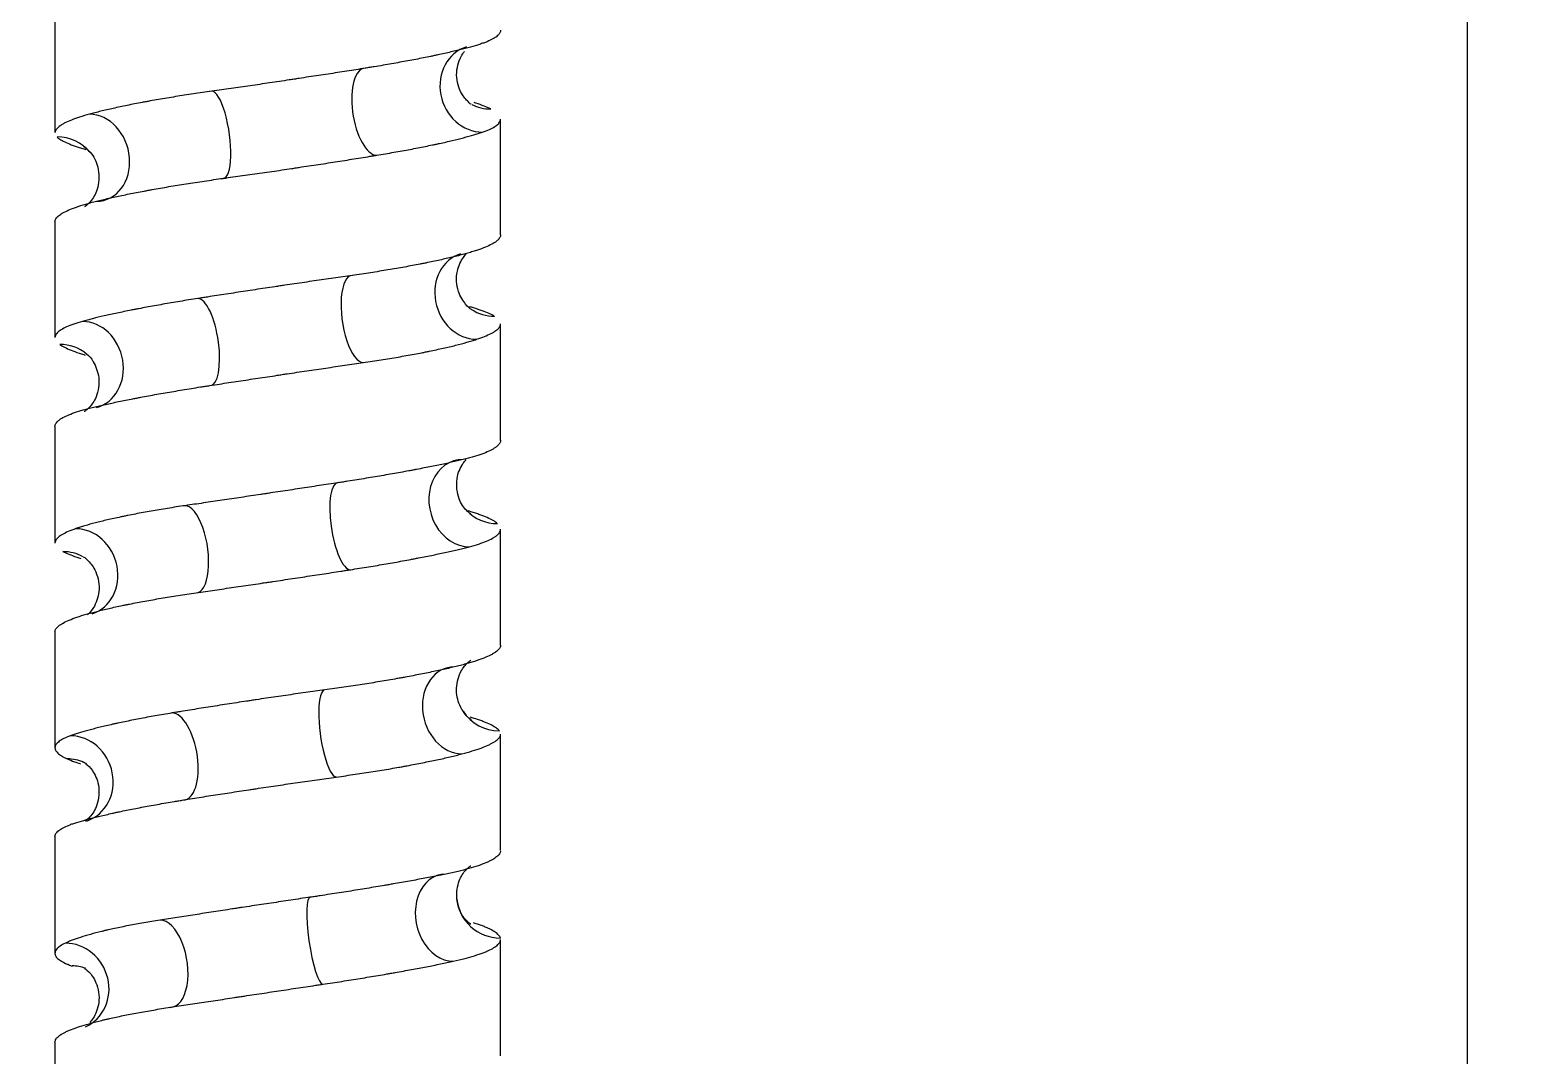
# Model space of a CAD drawing. Header units: millimetres. Extents: x 6110 to 6704, y -2661 to -1821.
# Drawn here: x 6587.11 to 6599.96, y -2297.5 to -2288.75 of the extents above; entities that cross this region are included whole.
import ezdxf

# ---------------------------------------------------------------- set-up
doc = ezdxf.new("R2010")
doc.units = ezdxf.units.MM
doc.header["$LTSCALE"] = 0.1
doc.linetypes.add('HIDDEN2', pattern=[4.7625, 3.175, -1.5875])
doc.layers.add('1', color=4, linetype='HIDDEN2', lineweight=13)
doc.layers.add('DIM', color=3, linetype='Continuous', lineweight=9)

msp = doc.modelspace()

# ---------------------------------------------------------------- hatches: boundary and pattern name
at = {"layer": 'DIM'}
h = msp.add_hatch(dxfattribs=at)
h.set_pattern_fill('ANSI31', color=2)
edge = h.paths.add_edge_path()
edge.add_line((6619.617, -2595.98), (6619.617, -1962.206))
edge.add_line((6634.617, -1966.11), (6619.617, -1966.11))
edge.add_line((6634.617, -2610.98), (6634.617, -1966.11))
edge.add_line((6634.617, -2610.98), (6184.457, -2610.98))
edge.add_line((6619.617, -2595.98), (6184.457, -2595.98))
edge.add_line((6184.457, -2610.98), (6184.457, -2595.98))

# ---------------------------------------------------------------- linework, layer by layer
at = {"layer": '1', "color": 7, "linetype": 'Continuous', "lineweight": -3}
for p, q in [((6599.367, -2354.877), (6599.367, -2159.412)), ((6587.322, -2288.63), (6587.322, -2289.623)), ((6591.122, -2290.496), (6591.122, -2289.507)), ((6587.322, -2290.38), (6587.322, -2291.371)), ((6590.878, -2291.133), (6590.875, -2291.131)), ((6591.122, -2292.248), (6591.122, -2291.254)), ((6587.322, -2292.129), (6587.322, -2293.123)), ((6591.122, -2293.997), (6591.122, -2293.006)), ((6587.561, -2293.241), (6587.561, -2293.241)), ((6587.322, -2293.881), (6587.322, -2294.87)), ((6591.122, -2295.747), (6591.122, -2294.754)), ((6587.574, -2294.998), (6587.566, -2294.994)), ((6587.322, -2295.628), (6587.322, -2296.624)), ((6591.122, -2297.498), (6591.122, -2296.505)), ((6587.322, -2297.382), (6587.322, -2298.37))]:
    msp.add_line(p, q, dxfattribs=at)
for centre, major_axis, ratio, start_param, end_param in [((6590.946, -2289.247), (0.115, -0.357), 0.898982, 3.142097, 6.001982), ((6590.017, -2289.445), (0.06, -0.37), 0.413701, 3.075635, 6.21433), ((6588.709, -2289.641), (0.052, -0.371), 0.268324, 6.246303, 9.388242), ((6587.646, -2289.837), (0.095, -0.363), 0.821236, 6.073167, 9.212161), ((6591.053, -2289.05), (0.181, 0.329), 0.953146, 3.158447, 3.62287), ((6587.335, -2290.032), (0.286, 0.243), 0.984776, 6.282623, 7.142832), ((6590.891, -2291.015), (0.11, -0.358), 0.86907, 3.14198, 6.019826), ((6589.904, -2291.212), (0.054, -0.371), 0.355657, 3.089479, 6.231415), ((6588.592, -2291.409), (0.057, -0.371), 0.328015, 6.234279, 9.37328), ((6591.081, -2290.818), (0.206, 0.313), 0.969857, 3.139943, 3.709508), ((6587.581, -2291.605), (0.096, -0.362), 0.856457, 0.000236, 2.918064), ((6587.352, -2291.8), (0.239, 0.289), 0.973961, 6.280148, 6.959087), ((6590.829, -2292.783), (0.092, -0.364), 0.838318, 2.931893, 6.073824), ((6589.789, -2292.98), (0.057, -0.371), 0.295444, 3.096845, 6.235853), ((6588.479, -2293.177), (0.054, -0.371), 0.387946, 6.227308, 9.368941), ((6591.103, -2292.586), (0.27, 0.261), 0.97923, 3.141811, 3.931686), ((6587.523, -2293.372), (0.116, -0.356), 0.885113, 0.000349, 2.85912), ((6587.378, -2293.568), (0.183, 0.327), 0.962332, 0.000483, 0.493225), ((6590.761, -2294.551), (0.091, -0.364), 0.801523, 2.943994, 6.083006), ((6589.672, -2294.748), (0.051, -0.371), 0.23464, 3.108401, 6.250046), ((6588.368, -2294.944), (0.061, -0.37), 0.444763, 6.212538, 9.351243), ((6591.116, -2294.354), (0.324, 0.189), 0.987921, 3.132325, 3.192218), ((6591.116, -2294.354), (0.324, 0.189), 0.987921, 3.192218, 4.18001), ((6587.472, -2295.14), (0.122, -0.355), 0.913187, 0.000304, 2.837557), ((6587.411, -2295.336), (0.164, 0.337), 0.943639, 0.026739, 0.427453), ((6590.686, -2296.319), (0.078, -0.367), 0.763979, 2.980634, 6.12229), ((6589.553, -2296.516), (0.055, -0.371), 0.172195, 3.116702, 6.255407), ((6591.122, -2296.122), (0.373, 0.038), 0.989224, 3.134615, 4.609805), ((6588.262, -2296.712), (0.058, -0.371), 0.501315, 6.205863, 9.347775), ((6587.428, -2296.908), (0.152, -0.343), 0.934406, 0.00529, 2.74781), ((6587.451, -2297.103), (0.13, 0.352), 0.924152, 6.282458, 6.612528)]:
    msp.add_ellipse(centre, major_axis=major_axis, ratio=ratio, start_param=start_param, end_param=end_param, dxfattribs=at)
for points, knots in [([(6591.122, -2288.749), (6591.122, -2288.75), (6591.122, -2288.752), (6591.121, -2288.758), (6591.12, -2288.763), (6591.118, -2288.769), (6591.116, -2288.771), (6591.114, -2288.775), (6591.113, -2288.777), (6591.105, -2288.788), (6591.097, -2288.796), (6591.075, -2288.813), (6591.048, -2288.829), (6591.013, -2288.845), (6590.982, -2288.857), (6590.972, -2288.86), (6590.949, -2288.868), (6590.937, -2288.872), (6590.925, -2288.876)], [0, 0, 0, 0, 0.043226, 0.043226, 0.138903, 0.138903, 0.186742, 0.186742, 0.234581, 0.234581, 0.425935, 0.425935, 0.61729, 0.808645, 0.808645, 0.904323, 0.904323, 1, 1, 1, 1]), ([(6590.925, -2288.876), (6590.899, -2288.884), (6590.872, -2288.891), (6590.814, -2288.907), (6590.751, -2288.923), (6590.681, -2288.939), (6590.625, -2288.952), (6590.597, -2288.958), (6590.567, -2288.964), (6590.547, -2288.968), (6590.537, -2288.971), (6590.485, -2288.981), (6590.443, -2288.99), (6590.355, -2289.006), (6590.265, -2289.023), (6590.169, -2289.04), (6590.095, -2289.053), (6590.07, -2289.057), (6590.032, -2289.063), (6590.019, -2289.065), (6589.993, -2289.069), (6589.98, -2289.071), (6589.967, -2289.074)], [0, 0, 0, 0, 0.125, 0.125, 0.25, 0.375, 0.375, 0.4375, 0.46875, 0.46875, 0.5, 0.5, 0.625, 0.625, 0.75, 0.875, 0.875, 0.9375, 0.9375, 0.96875, 0.96875, 1, 1, 1, 1]), ([(6590.872, -2289.379), (6590.869, -2289.382), (6590.854, -2289.368), (6590.779, -2289.291), (6590.731, -2289.132), (6590.769, -2288.995), (6590.804, -2288.942), (6590.814, -2288.93)], [0, 0, 0, 0, 0.212081, 0.408828, 0.66038, 0.90246, 1, 1, 1, 1]), ([(6589.967, -2289.074), (6589.915, -2289.082), (6589.863, -2289.09), (6589.758, -2289.107), (6589.651, -2289.123), (6589.542, -2289.14), (6589.459, -2289.152), (6589.432, -2289.157), (6589.39, -2289.163), (6589.376, -2289.165), (6589.348, -2289.169), (6589.334, -2289.171), (6589.264, -2289.182), (6589.208, -2289.19), (6589.097, -2289.207), (6588.987, -2289.223), (6588.878, -2289.238), (6588.796, -2289.25), (6588.769, -2289.254), (6588.715, -2289.262), (6588.687, -2289.266), (6588.661, -2289.269)], [0, 0, 0, 0, 0.125, 0.125, 0.25, 0.375, 0.375, 0.4375, 0.4375, 0.46875, 0.46875, 0.5, 0.5, 0.625, 0.625, 0.75, 0.875, 0.875, 0.9375, 0.9375, 1, 1, 1, 1]), ([(6588.661, -2289.269), (6588.607, -2289.277), (6588.554, -2289.285), (6588.45, -2289.3), (6588.349, -2289.316), (6588.252, -2289.332), (6588.181, -2289.345), (6588.158, -2289.349), (6588.123, -2289.355), (6588.112, -2289.357), (6588.089, -2289.361), (6588.078, -2289.363), (6588.022, -2289.374), (6587.979, -2289.382), (6587.896, -2289.399), (6587.818, -2289.416), (6587.746, -2289.433), (6587.695, -2289.445), (6587.679, -2289.449), (6587.654, -2289.455), (6587.646, -2289.457), (6587.631, -2289.462), (6587.623, -2289.464), (6587.616, -2289.466)], [0, 0, 0, 0, 0.125, 0.125, 0.25, 0.375, 0.375, 0.4375, 0.4375, 0.46875, 0.46875, 0.5, 0.5, 0.625, 0.625, 0.75, 0.875, 0.875, 0.9375, 0.9375, 0.96875, 0.96875, 1, 1, 1, 1]), ([(6591.038, -2289.421), (6591.021, -2289.413), (6591.002, -2289.405), (6590.96, -2289.388), (6590.932, -2289.378), (6590.901, -2289.368), (6590.896, -2289.366)], [0, 0, 0, 0, 0.452924, 0.452924, 0.905847, 1, 1, 1, 1]), ([(6587.616, -2289.466), (6587.586, -2289.474), (6587.558, -2289.482), (6587.507, -2289.499), (6587.461, -2289.515), (6587.423, -2289.532), (6587.399, -2289.544), (6587.391, -2289.549), (6587.381, -2289.555), (6587.377, -2289.557), (6587.371, -2289.561), (6587.368, -2289.563), (6587.353, -2289.574), (6587.344, -2289.582), (6587.33, -2289.598), (6587.324, -2289.61), (6587.322, -2289.621), (6587.322, -2289.624)], [0, 0, 0, 0, 0.155861, 0.155861, 0.311721, 0.467582, 0.467582, 0.545513, 0.545513, 0.584478, 0.584478, 0.623443, 0.623443, 0.779304, 0.779304, 0.935164, 1, 1, 1, 1]), ([(6590.066, -2289.816), (6590.116, -2289.807), (6590.165, -2289.799), (6590.26, -2289.782), (6590.352, -2289.766), (6590.438, -2289.749), (6590.5, -2289.736), (6590.531, -2289.73), (6590.561, -2289.724), (6590.581, -2289.72), (6590.591, -2289.717), (6590.639, -2289.707), (6590.675, -2289.699), (6590.744, -2289.682), (6590.809, -2289.666), (6590.867, -2289.65), (6590.906, -2289.638), (6590.919, -2289.634), (6590.944, -2289.627), (6590.955, -2289.623), (6590.967, -2289.619)], [0, 0, 0, 0, 0.125, 0.125, 0.25, 0.375, 0.375, 0.4375, 0.46875, 0.46875, 0.5, 0.5, 0.625, 0.625, 0.75, 0.875, 0.875, 0.9375, 0.9375, 1, 1, 1, 1]), ([(6590.967, -2289.619), (6590.989, -2289.611), (6591.009, -2289.604), (6591.044, -2289.588), (6591.074, -2289.572), (6591.095, -2289.556), (6591.107, -2289.543), (6591.11, -2289.539), (6591.115, -2289.533), (6591.116, -2289.531), (6591.118, -2289.526), (6591.119, -2289.524), (6591.121, -2289.517), (6591.122, -2289.512), (6591.122, -2289.507)], [0, 0, 0, 0, 0.217493, 0.217493, 0.434985, 0.652478, 0.652478, 0.761224, 0.761224, 0.815597, 0.815597, 0.869971, 0.869971, 1, 1, 1, 1]), ([(6587.341, -2289.661), (6587.349, -2289.668), (6587.359, -2289.676), (6587.385, -2289.691), (6587.415, -2289.707), (6587.454, -2289.724), (6587.487, -2289.736), (6587.499, -2289.74), (6587.517, -2289.746), (6587.523, -2289.748), (6587.536, -2289.753), (6587.543, -2289.755), (6587.561, -2289.76), (6587.573, -2289.764), (6587.586, -2289.768)], [0, 0, 0, 0, 0.225206, 0.225206, 0.450412, 0.675618, 0.675618, 0.788221, 0.788221, 0.844523, 0.844523, 0.900825, 0.900825, 1, 1, 1, 1]), ([(6587.569, -2289.742), (6587.569, -2289.742), (6587.577, -2289.746), (6587.603, -2289.772), (6587.621, -2289.79)], [0, 0, 0, 0, 0.46645, 1, 1, 1, 1]), ([(6587.621, -2289.79), (6587.654, -2289.827), (6587.699, -2289.912), (6587.701, -2290.087), (6587.637, -2290.203), (6587.585, -2290.25), (6587.575, -2290.255), (6587.575, -2290.255)], [0, 0, 0, 0, 0.224785, 0.466573, 0.663255, 0.83026, 1, 1, 1, 1]), ([(6588.757, -2290.013), (6588.812, -2290.005), (6588.867, -2289.997), (6588.977, -2289.982), (6589.088, -2289.966), (6589.2, -2289.95), (6589.284, -2289.937), (6589.312, -2289.933), (6589.354, -2289.927), (6589.368, -2289.925), (6589.396, -2289.92), (6589.41, -2289.918), (6589.48, -2289.908), (6589.536, -2289.899), (6589.645, -2289.883), (6589.753, -2289.866), (6589.859, -2289.849), (6589.937, -2289.836), (6589.963, -2289.832), (6590.002, -2289.826), (6590.015, -2289.824), (6590.04, -2289.82), (6590.053, -2289.818), (6590.066, -2289.816)], [0, 0, 0, 0, 0.125, 0.125, 0.25, 0.375, 0.375, 0.4375, 0.4375, 0.46875, 0.46875, 0.5, 0.5, 0.625, 0.625, 0.75, 0.875, 0.875, 0.9375, 0.9375, 0.96875, 0.96875, 1, 1, 1, 1]), ([(6587.676, -2290.208), (6587.709, -2290.2), (6587.743, -2290.191), (6587.816, -2290.175), (6587.891, -2290.158), (6587.974, -2290.142), (6588.038, -2290.129), (6588.071, -2290.123), (6588.105, -2290.117), (6588.128, -2290.113), (6588.139, -2290.11), (6588.197, -2290.1), (6588.244, -2290.092), (6588.341, -2290.075), (6588.44, -2290.059), (6588.543, -2290.043), (6588.622, -2290.032), (6588.649, -2290.028), (6588.702, -2290.02), (6588.73, -2290.016), (6588.757, -2290.013)], [0, 0, 0, 0, 0.125, 0.125, 0.25, 0.375, 0.375, 0.4375, 0.46875, 0.46875, 0.5, 0.5, 0.625, 0.625, 0.75, 0.875, 0.875, 0.9375, 0.9375, 1, 1, 1, 1]), ([(6587.322, -2290.382), (6587.322, -2290.381), (6587.322, -2290.381), (6587.322, -2290.373), (6587.328, -2290.357), (6587.342, -2290.341), (6587.357, -2290.329), (6587.363, -2290.325), (6587.372, -2290.319), (6587.375, -2290.316), (6587.382, -2290.312), (6587.386, -2290.31), (6587.404, -2290.3), (6587.422, -2290.291), (6587.46, -2290.274), (6587.504, -2290.258), (6587.556, -2290.241), (6587.598, -2290.229), (6587.613, -2290.224), (6587.636, -2290.218), (6587.644, -2290.216), (6587.66, -2290.212), (6587.668, -2290.21), (6587.676, -2290.208)], [0, 0, 0, 0, 0.003805, 0.003805, 0.146119, 0.288432, 0.288432, 0.359589, 0.359589, 0.395167, 0.395167, 0.430746, 0.430746, 0.573059, 0.573059, 0.715373, 0.857686, 0.857686, 0.928843, 0.928843, 0.964422, 0.964422, 1, 1, 1, 1]), ([(6591.122, -2290.495), (6591.122, -2290.502), (6591.12, -2290.51), (6591.113, -2290.522), (6591.11, -2290.527), (6591.105, -2290.533), (6591.103, -2290.535), (6591.099, -2290.539), (6591.096, -2290.541), (6591.084, -2290.552), (6591.072, -2290.56), (6591.043, -2290.577), (6591.01, -2290.594), (6590.967, -2290.611), (6590.931, -2290.624), (6590.919, -2290.628), (6590.899, -2290.634), (6590.892, -2290.636), (6590.879, -2290.64), (6590.872, -2290.642), (6590.865, -2290.644)], [0, 0, 0, 0, 0.160332, 0.160332, 0.244298, 0.244298, 0.286282, 0.286282, 0.328265, 0.328265, 0.496199, 0.496199, 0.664133, 0.832066, 0.832066, 0.916033, 0.916033, 0.958017, 0.958017, 1, 1, 1, 1]), ([(6590.865, -2290.644), (6590.836, -2290.653), (6590.806, -2290.661), (6590.742, -2290.678), (6590.674, -2290.694), (6590.599, -2290.711), (6590.54, -2290.724), (6590.51, -2290.73), (6590.478, -2290.736), (6590.457, -2290.74), (6590.446, -2290.743), (6590.392, -2290.753), (6590.348, -2290.761), (6590.257, -2290.778), (6590.163, -2290.794), (6590.064, -2290.81), (6589.988, -2290.822), (6589.963, -2290.825), (6589.911, -2290.833), (6589.884, -2290.837), (6589.858, -2290.841)], [0, 0, 0, 0, 0.125, 0.125, 0.25, 0.375, 0.375, 0.4375, 0.46875, 0.46875, 0.5, 0.5, 0.625, 0.625, 0.75, 0.875, 0.875, 0.9375, 0.9375, 1, 1, 1, 1]), ([(6590.875, -2291.131), (6590.859, -2291.125), (6590.826, -2291.094), (6590.748, -2290.976), (6590.739, -2290.808), (6590.793, -2290.699), (6590.822, -2290.665), (6590.83, -2290.656)], [0, 0, 0, 0, 0.202006, 0.42084, 0.683177, 0.906639, 1, 1, 1, 1]), ([(6589.858, -2290.841), (6589.804, -2290.848), (6589.751, -2290.856), (6589.642, -2290.872), (6589.533, -2290.888), (6589.422, -2290.904), (6589.338, -2290.916), (6589.31, -2290.92), (6589.268, -2290.927), (6589.254, -2290.929), (6589.226, -2290.933), (6589.212, -2290.935), (6589.141, -2290.946), (6589.085, -2290.954), (6588.974, -2290.971), (6588.864, -2290.988), (6588.755, -2291.004), (6588.675, -2291.017), (6588.648, -2291.021), (6588.608, -2291.027), (6588.594, -2291.029), (6588.568, -2291.034), (6588.554, -2291.036), (6588.541, -2291.038)], [0, 0, 0, 0, 0.125, 0.125, 0.25, 0.375, 0.375, 0.4375, 0.4375, 0.46875, 0.46875, 0.5, 0.5, 0.625, 0.625, 0.75, 0.875, 0.875, 0.9375, 0.9375, 0.96875, 0.96875, 1, 1, 1, 1]), ([(6588.541, -2291.038), (6588.489, -2291.046), (6588.438, -2291.054), (6588.338, -2291.071), (6588.241, -2291.087), (6588.148, -2291.104), (6588.081, -2291.116), (6588.048, -2291.123), (6588.015, -2291.129), (6587.994, -2291.133), (6587.983, -2291.135), (6587.93, -2291.146), (6587.89, -2291.154), (6587.813, -2291.17), (6587.74, -2291.186), (6587.674, -2291.202), (6587.628, -2291.214), (6587.613, -2291.218), (6587.584, -2291.225), (6587.57, -2291.229), (6587.556, -2291.233)], [0, 0, 0, 0, 0.125, 0.125, 0.25, 0.375, 0.375, 0.4375, 0.46875, 0.46875, 0.5, 0.5, 0.625, 0.625, 0.75, 0.875, 0.875, 0.9375, 0.9375, 1, 1, 1, 1]), ([(6591.071, -2291.19), (6591.058, -2291.182), (6591.042, -2291.174), (6591.007, -2291.159), (6590.967, -2291.143), (6590.918, -2291.126), (6590.881, -2291.115), (6590.87, -2291.111), (6590.858, -2291.108)], [0, 0, 0, 0, 0.29466, 0.29466, 0.58932, 0.883979, 0.883979, 1, 1, 1, 1]), ([(6587.556, -2291.233), (6587.529, -2291.24), (6587.504, -2291.248), (6587.459, -2291.264), (6587.419, -2291.28), (6587.388, -2291.296), (6587.368, -2291.308), (6587.363, -2291.312), (6587.354, -2291.318), (6587.352, -2291.321), (6587.347, -2291.325), (6587.345, -2291.327), (6587.335, -2291.337), (6587.329, -2291.346), (6587.323, -2291.36), (6587.322, -2291.365), (6587.322, -2291.371)], [0, 0, 0, 0, 0.176464, 0.176464, 0.352929, 0.529393, 0.529393, 0.617626, 0.617626, 0.661742, 0.661742, 0.705858, 0.705858, 0.882322, 0.882322, 1, 1, 1, 1]), ([(6590.917, -2291.386), (6590.942, -2291.378), (6590.965, -2291.37), (6591.006, -2291.353), (6591.043, -2291.337), (6591.071, -2291.32), (6591.088, -2291.307), (6591.093, -2291.303), (6591.1, -2291.297), (6591.102, -2291.295), (6591.106, -2291.29), (6591.107, -2291.288), (6591.116, -2291.278), (6591.12, -2291.269), (6591.122, -2291.258), (6591.122, -2291.256), (6591.122, -2291.253)], [0, 0, 0, 0, 0.18731, 0.18731, 0.37462, 0.56193, 0.56193, 0.655586, 0.655586, 0.702413, 0.702413, 0.749241, 0.749241, 0.936551, 0.936551, 1, 1, 1, 1]), ([(6589.951, -2291.584), (6590.003, -2291.576), (6590.054, -2291.569), (6590.153, -2291.553), (6590.25, -2291.537), (6590.341, -2291.521), (6590.407, -2291.508), (6590.44, -2291.502), (6590.472, -2291.496), (6590.493, -2291.492), (6590.504, -2291.489), (6590.555, -2291.479), (6590.595, -2291.47), (6590.67, -2291.454), (6590.74, -2291.437), (6590.804, -2291.42), (6590.848, -2291.407), (6590.863, -2291.403), (6590.884, -2291.397), (6590.89, -2291.395), (6590.904, -2291.391), (6590.91, -2291.389), (6590.917, -2291.386)], [0, 0, 0, 0, 0.125, 0.125, 0.25, 0.375, 0.375, 0.4375, 0.46875, 0.46875, 0.5, 0.5, 0.625, 0.625, 0.75, 0.875, 0.875, 0.9375, 0.9375, 0.96875, 0.96875, 1, 1, 1, 1]), ([(6587.363, -2291.429), (6587.374, -2291.437), (6587.388, -2291.445), (6587.42, -2291.462), (6587.457, -2291.478), (6587.503, -2291.495), (6587.54, -2291.508), (6587.554, -2291.512), (6587.571, -2291.517), (6587.575, -2291.518), (6587.579, -2291.52)], [0, 0, 0, 0, 0.274367, 0.274367, 0.548735, 0.823102, 0.823102, 0.960286, 0.960286, 1, 1, 1, 1]), ([(6587.591, -2291.511), (6587.613, -2291.525), (6587.651, -2291.57), (6587.711, -2291.715), (6587.684, -2291.877), (6587.614, -2291.973), (6587.577, -2291.999), (6587.572, -2292.002), (6587.572, -2292.002)], [0, 0, 0, 0, 0.174232, 0.367316, 0.579732, 0.754153, 0.906264, 1, 1, 1, 1]), ([(6587.574, -2291.498), (6587.574, -2291.498), (6587.578, -2291.5), (6587.588, -2291.508), (6587.591, -2291.511)], [0, 0, 0, 0, 0.678616, 1, 1, 1, 1]), ([(6588.644, -2291.78), (6588.697, -2291.772), (6588.751, -2291.763), (6588.86, -2291.747), (6588.969, -2291.73), (6589.079, -2291.714), (6589.162, -2291.701), (6589.19, -2291.697), (6589.232, -2291.691), (6589.246, -2291.688), (6589.274, -2291.684), (6589.288, -2291.682), (6589.358, -2291.672), (6589.414, -2291.663), (6589.524, -2291.647), (6589.633, -2291.631), (6589.74, -2291.615), (6589.82, -2291.603), (6589.846, -2291.599), (6589.899, -2291.592), (6589.925, -2291.588), (6589.951, -2291.584)], [0, 0, 0, 0, 0.125, 0.125, 0.25, 0.375, 0.375, 0.4375, 0.4375, 0.46875, 0.46875, 0.5, 0.5, 0.625, 0.625, 0.75, 0.875, 0.875, 0.9375, 0.9375, 1, 1, 1, 1]), ([(6587.606, -2291.976), (6587.636, -2291.969), (6587.668, -2291.961), (6587.735, -2291.945), (6587.806, -2291.93), (6587.884, -2291.913), (6587.945, -2291.901), (6587.976, -2291.895), (6588.009, -2291.889), (6588.031, -2291.884), (6588.042, -2291.882), (6588.097, -2291.872), (6588.143, -2291.863), (6588.237, -2291.847), (6588.333, -2291.83), (6588.434, -2291.813), (6588.511, -2291.801), (6588.537, -2291.796), (6588.577, -2291.79), (6588.59, -2291.788), (6588.617, -2291.784), (6588.63, -2291.782), (6588.644, -2291.78)], [0, 0, 0, 0, 0.125, 0.125, 0.25, 0.375, 0.375, 0.4375, 0.46875, 0.46875, 0.5, 0.5, 0.625, 0.625, 0.75, 0.875, 0.875, 0.9375, 0.9375, 0.96875, 0.96875, 1, 1, 1, 1]), ([(6587.322, -2292.129), (6587.322, -2292.127), (6587.323, -2292.116), (6587.328, -2292.105), (6587.338, -2292.093), (6587.342, -2292.088), (6587.348, -2292.082), (6587.35, -2292.08), (6587.356, -2292.076), (6587.358, -2292.074), (6587.372, -2292.063), (6587.386, -2292.055), (6587.418, -2292.039), (6587.454, -2292.023), (6587.499, -2292.007), (6587.537, -2291.995), (6587.55, -2291.991), (6587.577, -2291.984), (6587.592, -2291.98), (6587.606, -2291.976)], [0, 0, 0, 0, 0.048679, 0.207232, 0.207232, 0.286509, 0.286509, 0.326147, 0.326147, 0.365786, 0.365786, 0.524339, 0.524339, 0.682893, 0.841446, 0.841446, 0.920723, 0.920723, 1, 1, 1, 1]), ([(6591.122, -2292.247), (6591.122, -2292.253), (6591.119, -2292.267), (6591.109, -2292.282), (6591.097, -2292.294), (6591.092, -2292.299), (6591.084, -2292.305), (6591.082, -2292.307), (6591.076, -2292.311), (6591.072, -2292.313), (6591.056, -2292.324), (6591.041, -2292.332), (6591.005, -2292.349), (6590.965, -2292.365), (6590.916, -2292.381), (6590.876, -2292.392), (6590.862, -2292.396), (6590.833, -2292.404), (6590.818, -2292.408), (6590.803, -2292.412)], [0, 0, 0, 0, 0.105713, 0.254761, 0.254761, 0.329285, 0.329285, 0.366547, 0.366547, 0.403809, 0.403809, 0.552857, 0.552857, 0.701904, 0.850952, 0.850952, 0.925476, 0.925476, 1, 1, 1, 1]), ([(6590.803, -2292.412), (6590.771, -2292.419), (6590.738, -2292.427), (6590.668, -2292.443), (6590.594, -2292.459), (6590.513, -2292.475), (6590.45, -2292.487), (6590.417, -2292.494), (6590.384, -2292.5), (6590.362, -2292.504), (6590.35, -2292.506), (6590.293, -2292.517), (6590.247, -2292.525), (6590.151, -2292.542), (6590.053, -2292.559), (6589.95, -2292.576), (6589.872, -2292.588), (6589.845, -2292.593), (6589.805, -2292.599), (6589.792, -2292.601), (6589.765, -2292.605), (6589.751, -2292.607), (6589.737, -2292.609)], [0, 0, 0, 0, 0.125, 0.125, 0.25, 0.375, 0.375, 0.4375, 0.46875, 0.46875, 0.5, 0.5, 0.625, 0.625, 0.75, 0.875, 0.875, 0.9375, 0.9375, 0.96875, 0.96875, 1, 1, 1, 1]), ([(6590.833, -2292.847), (6590.805, -2292.82), (6590.76, -2292.752), (6590.734, -2292.577), (6590.788, -2292.459), (6590.82, -2292.421), (6590.829, -2292.412)], [0, 0, 0, 0, 0.276002, 0.598872, 0.883168, 1, 1, 1, 1]), ([(6589.737, -2292.609), (6589.683, -2292.617), (6589.629, -2292.626), (6589.52, -2292.642), (6589.41, -2292.659), (6589.3, -2292.676), (6589.216, -2292.688), (6589.188, -2292.692), (6589.147, -2292.699), (6589.133, -2292.701), (6589.105, -2292.705), (6589.091, -2292.707), (6589.021, -2292.718), (6588.965, -2292.726), (6588.856, -2292.742), (6588.748, -2292.758), (6588.641, -2292.774), (6588.563, -2292.786), (6588.536, -2292.79), (6588.484, -2292.797), (6588.459, -2292.801), (6588.433, -2292.805)], [0, 0, 0, 0, 0.125, 0.125, 0.25, 0.375, 0.375, 0.4375, 0.4375, 0.46875, 0.46875, 0.5, 0.5, 0.625, 0.625, 0.75, 0.875, 0.875, 0.9375, 0.9375, 1, 1, 1, 1]), ([(6588.433, -2292.805), (6588.382, -2292.812), (6588.331, -2292.82), (6588.234, -2292.836), (6588.14, -2292.852), (6588.051, -2292.868), (6587.986, -2292.88), (6587.954, -2292.886), (6587.924, -2292.893), (6587.903, -2292.897), (6587.893, -2292.899), (6587.843, -2292.91), (6587.805, -2292.918), (6587.733, -2292.935), (6587.665, -2292.951), (6587.605, -2292.968), (6587.563, -2292.981), (6587.549, -2292.985), (6587.53, -2292.991), (6587.524, -2292.993), (6587.511, -2292.997), (6587.505, -2292.999), (6587.499, -2293.001)], [0, 0, 0, 0, 0.125, 0.125, 0.25, 0.375, 0.375, 0.4375, 0.46875, 0.46875, 0.5, 0.5, 0.625, 0.625, 0.75, 0.875, 0.875, 0.9375, 0.9375, 0.96875, 0.96875, 1, 1, 1, 1]), ([(6590.869, -2292.877), (6590.869, -2292.877), (6590.862, -2292.874), (6590.844, -2292.856), (6590.833, -2292.847)], [0, 0, 0, 0, 0.552875, 1, 1, 1, 1]), ([(6591.094, -2292.957), (6591.085, -2292.949), (6591.073, -2292.94), (6591.044, -2292.924), (6591.011, -2292.907), (6590.969, -2292.89), (6590.934, -2292.878), (6590.922, -2292.874), (6590.902, -2292.867), (6590.896, -2292.865), (6590.882, -2292.861), (6590.875, -2292.859), (6590.861, -2292.854), (6590.853, -2292.852), (6590.845, -2292.85)], [0, 0, 0, 0, 0.234323, 0.234323, 0.468645, 0.702968, 0.702968, 0.820129, 0.820129, 0.87871, 0.87871, 0.937291, 0.937291, 1, 1, 1, 1]), ([(6587.499, -2293.001), (6587.475, -2293.009), (6587.454, -2293.018), (6587.416, -2293.034), (6587.383, -2293.051), (6587.36, -2293.067), (6587.345, -2293.08), (6587.341, -2293.084), (6587.336, -2293.09), (6587.334, -2293.092), (6587.331, -2293.097), (6587.33, -2293.099), (6587.324, -2293.109), (6587.322, -2293.116), (6587.322, -2293.124)], [0, 0, 0, 0, 0.202486, 0.202486, 0.404971, 0.607457, 0.607457, 0.7087, 0.7087, 0.759321, 0.759321, 0.809942, 0.809942, 1, 1, 1, 1]), ([(6590.856, -2293.155), (6590.885, -2293.147), (6590.911, -2293.14), (6590.96, -2293.124), (6591.003, -2293.108), (6591.038, -2293.092), (6591.06, -2293.079), (6591.067, -2293.075), (6591.077, -2293.069), (6591.08, -2293.067), (6591.086, -2293.062), (6591.088, -2293.06), (6591.101, -2293.05), (6591.109, -2293.041), (6591.119, -2293.024), (6591.122, -2293.015), (6591.122, -2293.006), (6591.122, -2293.006)], [0, 0, 0, 0, 0.164812, 0.164812, 0.329624, 0.494436, 0.494436, 0.576842, 0.576842, 0.618045, 0.618045, 0.659249, 0.659249, 0.824061, 0.824061, 0.988873, 1, 1, 1, 1]), ([(6587.39, -2293.196), (6587.405, -2293.204), (6587.422, -2293.211), (6587.461, -2293.227), (6587.494, -2293.239), (6587.531, -2293.251), (6587.543, -2293.255)], [0, 0, 0, 0, 0.403144, 0.403144, 0.806288, 1, 1, 1, 1]), ([(6589.841, -2293.351), (6589.894, -2293.343), (6589.946, -2293.335), (6590.048, -2293.318), (6590.147, -2293.302), (6590.241, -2293.285), (6590.31, -2293.272), (6590.344, -2293.266), (6590.378, -2293.26), (6590.4, -2293.255), (6590.411, -2293.253), (6590.465, -2293.243), (6590.507, -2293.234), (6590.586, -2293.218), (6590.662, -2293.202), (6590.731, -2293.186), (6590.78, -2293.174), (6590.796, -2293.17), (6590.826, -2293.163), (6590.841, -2293.159), (6590.856, -2293.155)], [0, 0, 0, 0, 0.125, 0.125, 0.25, 0.375, 0.375, 0.4375, 0.46875, 0.46875, 0.5, 0.5, 0.625, 0.625, 0.75, 0.875, 0.875, 0.9375, 0.9375, 1, 1, 1, 1]), ([(6587.561, -2293.241), (6587.57, -2293.241), (6587.593, -2293.261), (6587.674, -2293.351), (6587.713, -2293.513), (6587.666, -2293.664), (6587.618, -2293.719), (6587.601, -2293.734), (6587.6, -2293.735)], [0, 0, 0, 0, 0.181146, 0.363659, 0.595162, 0.808286, 0.980757, 1, 1, 1, 1]), ([(6588.525, -2293.548), (6588.578, -2293.541), (6588.631, -2293.533), (6588.738, -2293.517), (6588.847, -2293.501), (6588.957, -2293.485), (6589.04, -2293.473), (6589.068, -2293.469), (6589.11, -2293.462), (6589.124, -2293.46), (6589.153, -2293.456), (6589.167, -2293.454), (6589.237, -2293.443), (6589.293, -2293.435), (6589.405, -2293.418), (6589.515, -2293.401), (6589.625, -2293.385), (6589.706, -2293.372), (6589.733, -2293.368), (6589.774, -2293.362), (6589.787, -2293.36), (6589.814, -2293.355), (6589.828, -2293.353), (6589.841, -2293.351)], [0, 0, 0, 0, 0.125, 0.125, 0.25, 0.375, 0.375, 0.4375, 0.4375, 0.46875, 0.46875, 0.5, 0.5, 0.625, 0.625, 0.75, 0.875, 0.875, 0.9375, 0.9375, 0.96875, 0.96875, 1, 1, 1, 1]), ([(6587.548, -2293.743), (6587.574, -2293.735), (6587.603, -2293.727), (6587.664, -2293.711), (6587.728, -2293.694), (6587.801, -2293.677), (6587.858, -2293.665), (6587.887, -2293.659), (6587.918, -2293.652), (6587.938, -2293.648), (6587.948, -2293.646), (6588.001, -2293.636), (6588.044, -2293.627), (6588.133, -2293.611), (6588.225, -2293.595), (6588.322, -2293.579), (6588.396, -2293.567), (6588.422, -2293.564), (6588.473, -2293.556), (6588.499, -2293.552), (6588.525, -2293.548)], [0, 0, 0, 0, 0.125, 0.125, 0.25, 0.375, 0.375, 0.4375, 0.46875, 0.46875, 0.5, 0.5, 0.625, 0.625, 0.75, 0.875, 0.875, 0.9375, 0.9375, 1, 1, 1, 1]), ([(6587.322, -2293.882), (6587.322, -2293.878), (6587.323, -2293.873), (6587.326, -2293.864), (6587.328, -2293.86), (6587.332, -2293.854), (6587.333, -2293.852), (6587.337, -2293.848), (6587.338, -2293.846), (6587.348, -2293.835), (6587.358, -2293.827), (6587.384, -2293.81), (6587.413, -2293.793), (6587.453, -2293.777), (6587.486, -2293.764), (6587.497, -2293.76), (6587.515, -2293.754), (6587.522, -2293.752), (6587.534, -2293.748), (6587.541, -2293.745), (6587.548, -2293.743)], [0, 0, 0, 0, 0.099952, 0.099952, 0.189957, 0.189957, 0.23496, 0.23496, 0.279962, 0.279962, 0.459971, 0.459971, 0.639981, 0.81999, 0.81999, 0.909995, 0.909995, 0.954998, 0.954998, 1, 1, 1, 1]), ([(6591.122, -2293.996), (6591.122, -2293.999), (6591.122, -2294.002), (6591.119, -2294.013), (6591.11, -2294.029), (6591.091, -2294.046), (6591.074, -2294.058), (6591.067, -2294.062), (6591.056, -2294.069), (6591.053, -2294.071), (6591.045, -2294.075), (6591.041, -2294.077), (6591.02, -2294.088), (6591.001, -2294.096), (6590.958, -2294.113), (6590.911, -2294.13), (6590.856, -2294.147), (6590.811, -2294.159), (6590.795, -2294.164), (6590.771, -2294.17), (6590.763, -2294.172), (6590.746, -2294.176), (6590.738, -2294.178), (6590.729, -2294.18)], [0, 0, 0, 0, 0.056478, 0.056478, 0.191266, 0.326055, 0.326055, 0.39345, 0.39345, 0.427147, 0.427147, 0.460844, 0.460844, 0.595633, 0.595633, 0.730422, 0.865211, 0.865211, 0.932606, 0.932606, 0.966303, 0.966303, 1, 1, 1, 1]), ([(6590.729, -2294.18), (6590.695, -2294.188), (6590.659, -2294.197), (6590.584, -2294.213), (6590.505, -2294.23), (6590.42, -2294.247), (6590.354, -2294.259), (6590.32, -2294.266), (6590.286, -2294.272), (6590.262, -2294.276), (6590.25, -2294.278), (6590.191, -2294.289), (6590.143, -2294.297), (6590.044, -2294.314), (6589.944, -2294.33), (6589.839, -2294.346), (6589.759, -2294.357), (6589.733, -2294.361), (6589.678, -2294.369), (6589.651, -2294.373), (6589.623, -2294.376)], [0, 0, 0, 0, 0.125, 0.125, 0.25, 0.375, 0.375, 0.4375, 0.46875, 0.46875, 0.5, 0.5, 0.625, 0.625, 0.75, 0.875, 0.875, 0.9375, 0.9375, 1, 1, 1, 1]), ([(6590.791, -2294.543), (6590.766, -2294.496), (6590.735, -2294.403), (6590.761, -2294.245), (6590.827, -2294.154), (6590.863, -2294.126), (6590.869, -2294.123), (6590.869, -2294.123)], [0, 0, 0, 0, 0.237181, 0.486719, 0.689244, 0.869213, 1, 1, 1, 1]), ([(6589.623, -2294.376), (6589.568, -2294.384), (6589.513, -2294.392), (6589.402, -2294.407), (6589.29, -2294.423), (6589.179, -2294.44), (6589.095, -2294.452), (6589.067, -2294.456), (6589.025, -2294.462), (6589.011, -2294.465), (6588.983, -2294.469), (6588.969, -2294.471), (6588.899, -2294.481), (6588.844, -2294.49), (6588.735, -2294.507), (6588.628, -2294.523), (6588.524, -2294.54), (6588.446, -2294.553), (6588.421, -2294.557), (6588.383, -2294.563), (6588.37, -2294.565), (6588.345, -2294.569), (6588.332, -2294.571), (6588.32, -2294.573)], [0, 0, 0, 0, 0.125, 0.125, 0.25, 0.375, 0.375, 0.4375, 0.4375, 0.46875, 0.46875, 0.5, 0.5, 0.625, 0.625, 0.75, 0.875, 0.875, 0.9375, 0.9375, 0.96875, 0.96875, 1, 1, 1, 1]), ([(6588.32, -2294.573), (6588.271, -2294.582), (6588.223, -2294.59), (6588.13, -2294.606), (6588.04, -2294.623), (6587.957, -2294.64), (6587.896, -2294.652), (6587.866, -2294.658), (6587.837, -2294.665), (6587.818, -2294.669), (6587.809, -2294.671), (6587.763, -2294.681), (6587.727, -2294.69), (6587.661, -2294.706), (6587.6, -2294.722), (6587.546, -2294.738), (6587.509, -2294.749), (6587.497, -2294.753), (6587.474, -2294.761), (6587.463, -2294.765), (6587.453, -2294.768)], [0, 0, 0, 0, 0.125, 0.125, 0.25, 0.375, 0.375, 0.4375, 0.46875, 0.46875, 0.5, 0.5, 0.625, 0.625, 0.75, 0.875, 0.875, 0.9375, 0.9375, 1, 1, 1, 1]), ([(6590.873, -2294.632), (6590.873, -2294.632), (6590.862, -2294.627), (6590.821, -2294.589), (6590.798, -2294.553), (6590.791, -2294.543)], [0, 0, 0, 0, 0.438494, 0.859061, 1, 1, 1, 1]), ([(6591.112, -2294.726), (6591.106, -2294.718), (6591.097, -2294.71), (6591.076, -2294.694), (6591.049, -2294.679), (6591.014, -2294.662), (6590.983, -2294.65), (6590.973, -2294.646), (6590.956, -2294.639), (6590.95, -2294.637), (6590.938, -2294.633), (6590.932, -2294.631), (6590.906, -2294.622), (6590.886, -2294.616), (6590.864, -2294.609)], [0, 0, 0, 0, 0.209644, 0.209644, 0.419288, 0.628932, 0.628932, 0.733753, 0.733753, 0.786164, 0.786164, 0.838575, 0.838575, 1, 1, 1, 1]), ([(6590.793, -2294.922), (6590.824, -2294.914), (6590.854, -2294.906), (6590.908, -2294.889), (6590.958, -2294.872), (6590.999, -2294.856), (6591.026, -2294.843), (6591.035, -2294.839), (6591.047, -2294.832), (6591.05, -2294.83), (6591.058, -2294.826), (6591.061, -2294.824), (6591.079, -2294.813), (6591.09, -2294.805), (6591.107, -2294.789), (6591.119, -2294.774), (6591.122, -2294.759), (6591.122, -2294.753)], [0, 0, 0, 0, 0.14667, 0.14667, 0.293341, 0.440011, 0.440011, 0.513347, 0.513347, 0.550014, 0.550014, 0.586682, 0.586682, 0.733352, 0.733352, 0.880023, 1, 1, 1, 1]), ([(6587.453, -2294.768), (6587.432, -2294.776), (6587.414, -2294.784), (6587.383, -2294.799), (6587.356, -2294.815), (6587.339, -2294.831), (6587.33, -2294.844), (6587.328, -2294.848), (6587.325, -2294.854), (6587.324, -2294.856), (6587.323, -2294.86), (6587.323, -2294.862), (6587.321, -2294.873), (6587.323, -2294.881), (6587.331, -2294.898), (6587.343, -2294.915), (6587.365, -2294.931), (6587.386, -2294.944), (6587.393, -2294.948), (6587.405, -2294.954), (6587.41, -2294.956), (6587.418, -2294.96), (6587.423, -2294.963), (6587.427, -2294.965)], [0, 0, 0, 0, 0.125, 0.125, 0.25, 0.375, 0.375, 0.4375, 0.4375, 0.46875, 0.46875, 0.5, 0.5, 0.625, 0.625, 0.75, 0.875, 0.875, 0.9375, 0.9375, 0.96875, 0.96875, 1, 1, 1, 1]), ([(6587.427, -2294.965), (6587.446, -2294.973), (6587.466, -2294.981), (6587.505, -2294.995), (6587.522, -2295.001), (6587.54, -2295.007)], [0, 0, 0, 0, 0.58806, 0.58806, 1, 1, 1, 1]), ([(6587.573, -2294.995), (6587.573, -2294.994), (6587.583, -2295.004), (6587.644, -2295.056), (6587.707, -2295.191), (6587.693, -2295.357), (6587.623, -2295.464), (6587.59, -2295.49), (6587.58, -2295.497)], [0, 0, 0, 0, 0.14719, 0.308099, 0.487504, 0.694245, 0.866805, 1, 1, 1, 1]), ([(6589.721, -2295.12), (6589.775, -2295.112), (6589.829, -2295.104), (6589.934, -2295.089), (6590.037, -2295.073), (6590.135, -2295.057), (6590.208, -2295.044), (6590.232, -2295.04), (6590.267, -2295.034), (6590.279, -2295.032), (6590.302, -2295.027), (6590.314, -2295.025), (6590.371, -2295.015), (6590.415, -2295.006), (6590.5, -2294.989), (6590.581, -2294.973), (6590.656, -2294.956), (6590.709, -2294.943), (6590.727, -2294.939), (6590.752, -2294.933), (6590.76, -2294.931), (6590.777, -2294.926), (6590.785, -2294.924), (6590.793, -2294.922)], [0, 0, 0, 0, 0.125, 0.125, 0.25, 0.375, 0.375, 0.4375, 0.4375, 0.46875, 0.46875, 0.5, 0.5, 0.625, 0.625, 0.75, 0.875, 0.875, 0.9375, 0.9375, 0.96875, 0.96875, 1, 1, 1, 1]), ([(6588.417, -2295.315), (6588.468, -2295.307), (6588.52, -2295.299), (6588.624, -2295.282), (6588.73, -2295.266), (6588.838, -2295.249), (6588.92, -2295.237), (6588.947, -2295.232), (6588.989, -2295.226), (6589.003, -2295.224), (6589.031, -2295.22), (6589.045, -2295.218), (6589.114, -2295.207), (6589.17, -2295.199), (6589.281, -2295.183), (6589.392, -2295.166), (6589.502, -2295.151), (6589.584, -2295.139), (6589.611, -2295.135), (6589.666, -2295.127), (6589.693, -2295.124), (6589.721, -2295.12)], [0, 0, 0, 0, 0.125, 0.125, 0.25, 0.375, 0.375, 0.4375, 0.4375, 0.46875, 0.46875, 0.5, 0.5, 0.625, 0.625, 0.75, 0.875, 0.875, 0.9375, 0.9375, 1, 1, 1, 1]), ([(6587.492, -2295.512), (6587.515, -2295.504), (6587.541, -2295.497), (6587.596, -2295.481), (6587.655, -2295.465), (6587.722, -2295.449), (6587.776, -2295.437), (6587.803, -2295.43), (6587.832, -2295.424), (6587.851, -2295.42), (6587.861, -2295.418), (6587.911, -2295.407), (6587.952, -2295.399), (6588.037, -2295.382), (6588.125, -2295.365), (6588.219, -2295.349), (6588.292, -2295.336), (6588.316, -2295.332), (6588.354, -2295.326), (6588.366, -2295.324), (6588.392, -2295.32), (6588.404, -2295.318), (6588.417, -2295.315)], [0, 0, 0, 0, 0.125, 0.125, 0.25, 0.375, 0.375, 0.4375, 0.46875, 0.46875, 0.5, 0.5, 0.625, 0.625, 0.75, 0.875, 0.875, 0.9375, 0.9375, 0.96875, 0.96875, 1, 1, 1, 1]), ([(6587.322, -2295.628), (6587.322, -2295.625), (6587.322, -2295.623), (6587.323, -2295.618), (6587.324, -2295.616), (6587.325, -2295.611), (6587.326, -2295.609), (6587.331, -2295.599), (6587.338, -2295.591), (6587.356, -2295.574), (6587.379, -2295.558), (6587.411, -2295.543), (6587.438, -2295.531), (6587.448, -2295.527), (6587.469, -2295.519), (6587.48, -2295.516), (6587.492, -2295.512)], [0, 0, 0, 0, 0.068082, 0.068082, 0.119855, 0.119855, 0.171628, 0.171628, 0.378721, 0.378721, 0.585814, 0.792907, 0.792907, 0.896454, 0.896454, 1, 1, 1, 1]), ([(6591.122, -2295.751), (6591.121, -2295.759), (6591.118, -2295.767), (6591.107, -2295.784), (6591.09, -2295.801), (6591.065, -2295.818), (6591.042, -2295.83), (6591.034, -2295.834), (6591.021, -2295.841), (6591.016, -2295.843), (6591.007, -2295.847), (6591.002, -2295.849), (6590.977, -2295.86), (6590.955, -2295.868), (6590.906, -2295.884), (6590.853, -2295.901), (6590.792, -2295.917), (6590.743, -2295.928), (6590.726, -2295.932), (6590.691, -2295.94), (6590.673, -2295.944), (6590.655, -2295.948)], [0, 0, 0, 0, 0.125, 0.125, 0.25, 0.375, 0.375, 0.4375, 0.4375, 0.46875, 0.46875, 0.5, 0.5, 0.625, 0.625, 0.75, 0.875, 0.875, 0.9375, 0.9375, 1, 1, 1, 1]), ([(6590.748, -2296.159), (6590.748, -2296.1), (6590.757, -2296.006), (6590.826, -2295.907), (6590.862, -2295.88), (6590.868, -2295.877), (6590.868, -2295.877)], [0, 0, 0, 0, 0.321472, 0.59758, 0.839978, 1, 1, 1, 1]), ([(6590.655, -2295.948), (6590.617, -2295.955), (6590.579, -2295.963), (6590.498, -2295.979), (6590.414, -2295.995), (6590.324, -2296.011), (6590.254, -2296.023), (6590.219, -2296.029), (6590.182, -2296.036), (6590.158, -2296.04), (6590.145, -2296.042), (6590.084, -2296.053), (6590.033, -2296.061), (6589.931, -2296.078), (6589.827, -2296.095), (6589.72, -2296.112), (6589.638, -2296.124), (6589.61, -2296.128), (6589.569, -2296.135), (6589.555, -2296.137), (6589.527, -2296.141), (6589.513, -2296.143), (6589.499, -2296.145)], [0, 0, 0, 0, 0.125, 0.125, 0.25, 0.375, 0.375, 0.4375, 0.46875, 0.46875, 0.5, 0.5, 0.625, 0.625, 0.75, 0.875, 0.875, 0.9375, 0.9375, 0.96875, 0.96875, 1, 1, 1, 1]), ([(6589.499, -2296.145), (6589.444, -2296.153), (6589.388, -2296.161), (6589.277, -2296.178), (6589.167, -2296.195), (6589.056, -2296.211), (6588.973, -2296.224), (6588.946, -2296.228), (6588.904, -2296.234), (6588.891, -2296.236), (6588.863, -2296.241), (6588.849, -2296.243), (6588.781, -2296.253), (6588.727, -2296.261), (6588.62, -2296.278), (6588.516, -2296.294), (6588.415, -2296.31), (6588.34, -2296.321), (6588.315, -2296.325), (6588.267, -2296.333), (6588.242, -2296.337), (6588.218, -2296.341)], [0, 0, 0, 0, 0.125, 0.125, 0.25, 0.375, 0.375, 0.4375, 0.4375, 0.46875, 0.46875, 0.5, 0.5, 0.625, 0.625, 0.75, 0.875, 0.875, 0.9375, 0.9375, 1, 1, 1, 1]), ([(6590.868, -2296.375), (6590.868, -2296.375), (6590.866, -2296.374), (6590.84, -2296.358), (6590.774, -2296.277), (6590.755, -2296.201), (6590.748, -2296.159)], [0, 0, 0, 0, 0.085838, 0.410681, 0.726294, 1, 1, 1, 1]), ([(6588.218, -2296.341), (6588.17, -2296.348), (6588.124, -2296.356), (6588.035, -2296.371), (6587.949, -2296.387), (6587.869, -2296.403), (6587.812, -2296.416), (6587.784, -2296.422), (6587.757, -2296.428), (6587.739, -2296.432), (6587.73, -2296.435), (6587.687, -2296.445), (6587.655, -2296.453), (6587.594, -2296.47), (6587.538, -2296.487), (6587.49, -2296.504), (6587.458, -2296.516), (6587.448, -2296.52), (6587.433, -2296.526), (6587.429, -2296.529), (6587.419, -2296.533), (6587.415, -2296.535), (6587.411, -2296.537)], [0, 0, 0, 0, 0.125, 0.125, 0.25, 0.375, 0.375, 0.4375, 0.46875, 0.46875, 0.5, 0.5, 0.625, 0.625, 0.75, 0.875, 0.875, 0.9375, 0.9375, 0.96875, 0.96875, 1, 1, 1, 1]), ([(6591.12, -2296.493), (6591.118, -2296.485), (6591.113, -2296.476), (6591.098, -2296.46), (6591.079, -2296.443), (6591.05, -2296.426), (6591.025, -2296.414), (6591.016, -2296.409), (6591.002, -2296.403), (6590.997, -2296.401), (6590.987, -2296.397), (6590.981, -2296.395), (6590.954, -2296.384), (6590.931, -2296.376), (6590.9, -2296.366), (6590.895, -2296.364), (6590.89, -2296.363)], [0, 0, 0, 0, 0.192506, 0.192506, 0.385013, 0.577519, 0.577519, 0.673773, 0.673773, 0.721899, 0.721899, 0.770026, 0.770026, 0.962532, 0.962532, 1, 1, 1, 1]), ([(6587.411, -2296.537), (6587.394, -2296.545), (6587.379, -2296.553), (6587.355, -2296.57), (6587.336, -2296.586), (6587.326, -2296.603), (6587.323, -2296.615), (6587.322, -2296.62), (6587.322, -2296.626), (6587.322, -2296.628), (6587.323, -2296.632), (6587.323, -2296.634), (6587.326, -2296.645), (6587.331, -2296.653), (6587.346, -2296.669), (6587.366, -2296.685), (6587.394, -2296.701), (6587.42, -2296.713), (6587.429, -2296.716), (6587.448, -2296.724), (6587.458, -2296.728), (6587.469, -2296.732)], [0, 0, 0, 0, 0.125, 0.125, 0.25, 0.375, 0.375, 0.4375, 0.4375, 0.46875, 0.46875, 0.5, 0.5, 0.625, 0.625, 0.75, 0.875, 0.875, 0.9375, 0.9375, 1, 1, 1, 1]), ([(6590.718, -2296.691), (6590.753, -2296.683), (6590.786, -2296.675), (6590.847, -2296.66), (6590.903, -2296.644), (6590.951, -2296.627), (6590.984, -2296.615), (6590.994, -2296.611), (6591.009, -2296.604), (6591.014, -2296.602), (6591.023, -2296.598), (6591.027, -2296.596), (6591.049, -2296.585), (6591.063, -2296.577), (6591.088, -2296.56), (6591.108, -2296.543), (6591.118, -2296.526), (6591.121, -2296.514), (6591.122, -2296.509), (6591.122, -2296.505)], [0, 0, 0, 0, 0.132917, 0.132917, 0.265834, 0.398752, 0.398752, 0.46521, 0.46521, 0.498439, 0.498439, 0.531669, 0.531669, 0.664586, 0.664586, 0.797503, 0.93042, 0.93042, 1, 1, 1, 1]), ([(6589.606, -2296.887), (6589.661, -2296.879), (6589.715, -2296.871), (6589.822, -2296.854), (6589.926, -2296.837), (6590.027, -2296.821), (6590.102, -2296.808), (6590.127, -2296.804), (6590.163, -2296.797), (6590.175, -2296.795), (6590.199, -2296.791), (6590.211, -2296.789), (6590.271, -2296.779), (6590.317, -2296.77), (6590.406, -2296.754), (6590.491, -2296.738), (6590.571, -2296.722), (6590.628, -2296.71), (6590.647, -2296.706), (6590.683, -2296.698), (6590.701, -2296.695), (6590.718, -2296.691)], [0, 0, 0, 0, 0.125, 0.125, 0.25, 0.375, 0.375, 0.4375, 0.4375, 0.46875, 0.46875, 0.5, 0.5, 0.625, 0.625, 0.75, 0.875, 0.875, 0.9375, 0.9375, 1, 1, 1, 1]), ([(6587.565, -2296.743), (6587.565, -2296.744), (6587.57, -2296.749), (6587.607, -2296.771), (6587.685, -2296.874), (6587.711, -2297.041), (6587.661, -2297.163), (6587.628, -2297.204), (6587.62, -2297.214)], [0, 0, 0, 0, 0.087134, 0.273309, 0.463753, 0.700459, 0.913061, 1, 1, 1, 1]), ([(6588.305, -2297.084), (6588.354, -2297.076), (6588.405, -2297.069), (6588.507, -2297.053), (6588.611, -2297.037), (6588.718, -2297.021), (6588.8, -2297.009), (6588.827, -2297.004), (6588.869, -2296.998), (6588.882, -2296.996), (6588.91, -2296.992), (6588.924, -2296.99), (6588.994, -2296.979), (6589.05, -2296.971), (6589.161, -2296.954), (6589.273, -2296.937), (6589.384, -2296.92), (6589.467, -2296.908), (6589.495, -2296.904), (6589.537, -2296.897), (6589.551, -2296.895), (6589.579, -2296.891), (6589.593, -2296.889), (6589.606, -2296.887)], [0, 0, 0, 0, 0.125, 0.125, 0.25, 0.375, 0.375, 0.4375, 0.4375, 0.46875, 0.46875, 0.5, 0.5, 0.625, 0.625, 0.75, 0.875, 0.875, 0.9375, 0.9375, 0.96875, 0.96875, 1, 1, 1, 1]), ([(6587.447, -2297.279), (6587.466, -2297.271), (6587.489, -2297.263), (6587.537, -2297.246), (6587.59, -2297.23), (6587.651, -2297.213), (6587.7, -2297.2), (6587.725, -2297.194), (6587.752, -2297.188), (6587.769, -2297.184), (6587.779, -2297.182), (6587.824, -2297.171), (6587.863, -2297.163), (6587.943, -2297.147), (6588.026, -2297.13), (6588.115, -2297.115), (6588.184, -2297.103), (6588.208, -2297.099), (6588.256, -2297.091), (6588.28, -2297.088), (6588.305, -2297.084)], [0, 0, 0, 0, 0.125, 0.125, 0.25, 0.375, 0.375, 0.4375, 0.46875, 0.46875, 0.5, 0.5, 0.625, 0.625, 0.75, 0.875, 0.875, 0.9375, 0.9375, 1, 1, 1, 1]), ([(6587.322, -2297.382), (6587.322, -2297.381), (6587.322, -2297.38), (6587.323, -2297.371), (6587.326, -2297.362), (6587.337, -2297.346), (6587.353, -2297.329), (6587.378, -2297.312), (6587.401, -2297.3), (6587.409, -2297.296), (6587.423, -2297.289), (6587.427, -2297.287), (6587.437, -2297.283), (6587.441, -2297.281), (6587.447, -2297.279)], [0, 0, 0, 0, 0.028388, 0.028388, 0.271291, 0.271291, 0.514194, 0.757097, 0.757097, 0.878549, 0.878549, 0.939274, 0.939274, 1, 1, 1, 1])]:
    msp.add_open_spline(points, degree=3, knots=knots, dxfattribs=at)

doc.saveas('drawing.dxf')
